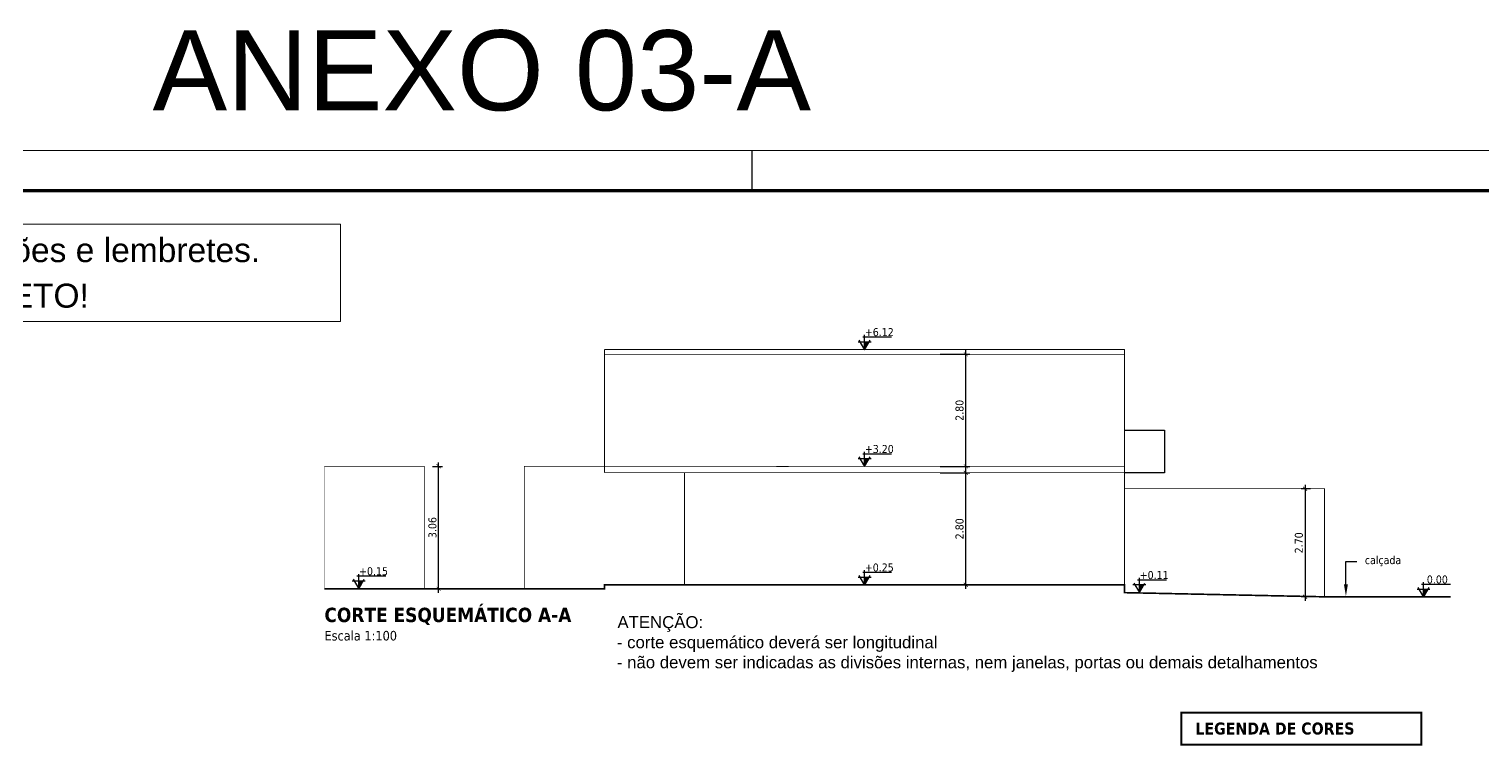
# Model space of a CAD drawing. Extents: x 1213.3 to 1311.5, y 1315.4 to 1359.8.
# Drawn here: x 1248.2 to 1284.55, y 1341.79 to 1359.78 of the extents above; entities that cross this region are included whole.
import ezdxf
from ezdxf import colors
from ezdxf.entities.mleader import LeaderData, LeaderLine
from ezdxf.enums import TextEntityAlignment as Align
from ezdxf.math import Vec2, Vec3

# ---------------------------------------------------------------- set-up
doc = ezdxf.new("R2010")
doc.units = 0
doc.layers.add('Observações - NÃO PLOTAR', color=200, linetype='Continuous', plot=False)
doc.styles.add('_arial decreto', font='arial.ttf')
doc.styles.add('_tahoma decreto', font='tahoma.ttf')
doc.dimstyles.new('100 COM LINHAS DECRETO', dxfattribs={"dimtxt": 0.2, "dimasz": 0.1, "dimexe": 0.1, "dimexo": 0.2, "dimgap": 0.05, "dimtad": 1, "dimzin": 4, "dimdsep": 46, "dimtxsty": '_tahoma decreto', "dimblk": 'ARCHTICK', "dimcen": 2, "dimdle": 0.1, "dimazin": 0, "dimtfac": 1, "dimtofl": 0, "dimtmove": 2, "dimatfit": 3, "dimldrblk": 'OPEN30', "dimfxl": 1, "dimtolj": 1, "dimtzin": 0, "dimarcsym": 0})

# ---------------------------------------------------------------- blocks, each defined once
blk = doc.blocks.new('_ArchTick')
at = {"color": 0, "linetype": 'ByBlock', "const_width": 0.15}
blk.add_lwpolyline([(-0.5, -0.5), (0.5, 0.5)], dxfattribs=at)
blk = doc.blocks.new('*D16')
at = {"color": 0, "lineweight": -2, "transparency": 16777216}
for p, q in [((1270.979, 1348.694), (1271.719, 1348.694)), ((1271.619, 1345.794), (1271.619, 1348.794)), ((1270.978, 1345.894), (1271.719, 1345.894))]:
    blk.add_line(p, q, dxfattribs=at)
at = {"layer": 'Defpoints', "color": 0, "transparency": 16777216}
for p in [(1270.779, 1348.694), (1271.619, 1348.694), (1270.778, 1345.894)]:
    blk.add_point(p, dxfattribs=at)
at = {"color": 0, "lineweight": -2, "transparency": 16777216, "xscale": 0.1, "yscale": 0.1, "zscale": 0.1}
for p, rotation in [((1271.619, 1348.694), 90), ((1271.619, 1345.894), 270)]:
    blk.add_blockref('_ArchTick', p, dxfattribs=dict(at, rotation=rotation))
at = {"color": 0, "transparency": 16777216, "insert": (1271.464, 1347.294), "char_height": 0.2, "attachment_point": 5, "rotation": 90, "style": '_tahoma decreto'}
blk.add_mtext('\\A1;2.80', dxfattribs=at)
blk = doc.blocks.new('_Open30')
at = {"color": 0, "linetype": 'ByBlock', "lineweight": -2}
for p, q in [((-1, 0.27), (0, 0)), ((0, 0), (-1, -0.27)), ((0, 0), (-1, 0))]:
    blk.add_line(p, q, dxfattribs=at)
blk = doc.blocks.new('*D17')
at = {"color": 0, "lineweight": -2, "transparency": 16777216}
for p, q in [((1270.979, 1351.654), (1271.719, 1351.654)), ((1271.619, 1348.754), (1271.619, 1351.754)), ((1270.979, 1348.854), (1271.719, 1348.854))]:
    blk.add_line(p, q, dxfattribs=at)
at = {"layer": 'Defpoints', "color": 0, "transparency": 16777216}
for p in [(1270.779, 1351.654), (1271.619, 1351.654), (1270.779, 1348.854)]:
    blk.add_point(p, dxfattribs=at)
at = {"color": 0, "lineweight": -2, "transparency": 16777216, "xscale": 0.1, "yscale": 0.1, "zscale": 0.1}
for p, rotation in [((1271.619, 1351.654), 90), ((1271.619, 1348.854), 270)]:
    blk.add_blockref('_ArchTick', p, dxfattribs=dict(at, rotation=rotation))
at = {"color": 0, "transparency": 16777216, "insert": (1271.464, 1350.254), "char_height": 0.2, "attachment_point": 5, "rotation": 90, "style": '_tahoma decreto'}
blk.add_mtext('\\A1;2.80', dxfattribs=at)
blk = doc.blocks.new('*D46')
at = {"color": 0, "lineweight": -2, "transparency": 16777216}
for p, q in [((1258.285, 1348.854), (1258.542, 1348.854)), ((1258.442, 1345.694), (1258.442, 1348.954)), ((1258.285, 1345.794), (1258.542, 1345.794))]:
    blk.add_line(p, q, dxfattribs=at)
at = {"layer": 'Defpoints', "color": 0, "transparency": 16777216}
for p in [(1258.085, 1348.854), (1258.442, 1348.854), (1258.085, 1345.794)]:
    blk.add_point(p, dxfattribs=at)
at = {"color": 0, "lineweight": -2, "transparency": 16777216, "xscale": 0.1, "yscale": 0.1, "zscale": 0.1}
for p, rotation in [((1258.442, 1348.854), 90), ((1258.442, 1345.794), 270)]:
    blk.add_blockref('_ArchTick', p, dxfattribs=dict(at, rotation=rotation))
at = {"color": 0, "transparency": 16777216, "insert": (1258.288, 1347.324), "char_height": 0.2, "attachment_point": 5, "rotation": 90, "style": '_tahoma decreto'}
blk.add_mtext('\\A1;3.06', dxfattribs=at)
blk = doc.blocks.new('*D18')
at = {"color": 0, "lineweight": -2, "transparency": 16777216}
for p, q in [((1280.238, 1348.294), (1280.001, 1348.294)), ((1280.101, 1348.394), (1280.101, 1345.494)), ((1280.388, 1345.594), (1280.001, 1345.594))]:
    blk.add_line(p, q, dxfattribs=at)
at = {"layer": 'Defpoints', "color": 0, "transparency": 16777216}
for p in [(1280.438, 1348.294), (1280.101, 1345.594), (1280.588, 1345.594)]:
    blk.add_point(p, dxfattribs=at)
at = {"color": 0, "lineweight": -2, "transparency": 16777216, "xscale": 0.1, "yscale": 0.1, "zscale": 0.1}
for p, rotation in [((1280.101, 1348.294), 90), ((1280.101, 1345.594), 270)]:
    blk.add_blockref('_ArchTick', p, dxfattribs=dict(at, rotation=rotation))
at = {"color": 0, "transparency": 16777216, "insert": (1279.946, 1346.944), "char_height": 0.2, "attachment_point": 5, "rotation": 90, "style": '_tahoma decreto'}
blk.add_mtext('\\A1;2.70', dxfattribs=at)
blk = doc.blocks.new('NÃO PLOTAR')
at = {"layer": 'Observações - NÃO PLOTAR', "color": 200, "linetype": 'Continuous', "lineweight": 0}
for p, q in [((1226.798, 1354.905), (1255.987, 1354.905)), ((1255.987, 1354.905), (1255.987, 1352.47)), ((1255.987, 1352.47), (1226.798, 1352.47))]:
    blk.add_line(p, q, dxfattribs=at)
at = {"layer": 'Observações - NÃO PLOTAR', "color": 200, "linetype": 'Continuous', "lineweight": 0, "style": '_arial decreto'}
for s, height, p in [('ATENÇÃO: textos em ROXO sao meramente orientações e lembretes. ', 0.6, (1227.664, 1353.957)), ('NÃO PODEM CONSTAR EM PROJETO!', 0.6, (1234.332, 1352.819)), ('ATENÇÃO: ', 0.3, (1262.912, 1344.811)), ('- corte esquemático deverá ser longitudinal', 0.3, (1262.898, 1344.309)), ('- não devem ser indicadas as divisões internas, nem janelas, portas ou demais detalhamentos', 0.3, (1262.898, 1343.809))]:
    blk.add_text(s, height=height, dxfattribs=at).set_placement(p)

msp = doc.modelspace()

# ---------------------------------------------------------------- hatches: boundary and pattern name
for points in [[(1269.2039, 1351.9683), (1269.0879, 1351.9683), (1269.0879, 1351.7683)], [(1269.2039, 1349.0483), (1269.0879, 1349.0483), (1269.0879, 1348.8483)], [(1256.5604, 1345.9942), (1256.4444, 1345.9942), (1256.4444, 1345.7942)], [(1269.2039, 1346.0883), (1269.0879, 1346.0883), (1269.0879, 1345.8883)], [(1276.074, 1345.8983), (1275.958, 1345.8983), (1275.958, 1345.6983)], [(1283.1767, 1345.7883), (1283.0607, 1345.7883), (1283.0607, 1345.5883)]]:
    msp.add_hatch(color=7).paths.add_polyline_path(points)

# ---------------------------------------------------------------- linework, layer by layer
at = {"color": 7}
for p, q in [((1266.271, 1356.7412), (1266.271, 1355.7412)), ((1268.9256, 1351.9683), (1269.2501, 1351.9683)), ((1269.0416, 1352.0906), (1269.7647, 1352.0906)), ((1269.0879, 1351.7683), (1269.0879, 1352.1368)), ((1268.9256, 1349.0483), (1269.2501, 1349.0483)), ((1269.0416, 1349.1706), (1269.7647, 1349.1706)), ((1269.0879, 1348.8483), (1269.0879, 1349.2168)), ((1256.3982, 1346.1165), (1257.1213, 1346.1165)), ((1256.4444, 1345.7942), (1256.4444, 1346.1627)), ((1269.0416, 1346.2106), (1269.7647, 1346.2106)), ((1269.0879, 1345.8883), (1269.0879, 1346.2568)), ((1256.2822, 1345.9942), (1256.6067, 1345.9942)), ((1268.9256, 1346.0883), (1269.2501, 1346.0883)), ((1275.7958, 1345.8983), (1276.1202, 1345.8983)), ((1275.9118, 1346.0206), (1276.6348, 1346.0206)), ((1275.958, 1345.6983), (1275.958, 1346.0668)), ((1282.8984, 1345.7883), (1283.2229, 1345.7883)), ((1283.0144, 1345.9106), (1283.7375, 1345.9106)), ((1283.0607, 1345.5883), (1283.0607, 1345.9568))]:
    msp.add_line(p, q, dxfattribs=at)
at = {"color": 7, "linetype": 'Continuous', "lineweight": 0}
for p, q in [((1267.0357, 1351.7742), (1266.8857, 1351.7742)), ((1267.0357, 1351.7742), (1267.1857, 1351.7742)), ((1267.0357, 1348.8542), (1266.8857, 1348.8542)), ((1267.0357, 1348.8542), (1267.1857, 1348.8542)), ((1280.5875, 1348.1942), (1280.5875, 1345.5942)), ((1267.0357, 1345.8942), (1266.8857, 1345.8942)), ((1283.5875, 1345.5942), (1283.4375, 1345.5942)), ((1283.5875, 1345.5942), (1283.7375, 1345.5942))]:
    msp.add_line(p, q, dxfattribs=at)
at = {"color": 7, "lineweight": 9}
msp.add_lwpolyline([(1304.771, 1347.7412), (1304.771, 1356.7412), (1215.771, 1356.7412)], dxfattribs=at)
at = {"color": 7, "lineweight": 9, "const_width": 0.08}
msp.add_lwpolyline([(1216.771, 1318.7412), (1302.271, 1318.7412), (1302.271, 1346.7412), (1302.271, 1346.7412), (1302.271, 1355.7412), (1216.771, 1355.7412), (1216.771, 1318.7412), (1216.771, 1318.7412)], dxfattribs=at)
at = {"color": 7}
for points in [[(1268.9487, 1352.0083), (1269.0879, 1351.7683), (1269.2271, 1352.0083)], [(1275.5875, 1349.7542), (1276.5875, 1349.7542), (1276.5875, 1348.8717)], [(1268.9487, 1349.0883), (1269.0879, 1348.8483), (1269.2271, 1349.0883)], [(1276.5875, 1348.8717), (1276.5875, 1348.6942), (1275.5875, 1348.6942)], [(1268.9487, 1346.1283), (1269.0879, 1345.8883), (1269.2271, 1346.1283)], [(1256.3052, 1346.0342), (1256.4444, 1345.7942), (1256.5836, 1346.0342)], [(1275.8188, 1345.9383), (1275.958, 1345.6983), (1276.0972, 1345.9383)], [(1282.9215, 1345.8283), (1283.0607, 1345.5883), (1283.1999, 1345.8283)]]:
    msp.add_lwpolyline(points, dxfattribs=at)
at = {"color": 7, "linetype": 'Continuous', "lineweight": 0, "const_width": 0.02}
for points in [[(1275.5875, 1351.7742), (1262.5882, 1351.7742)], [(1262.5882, 1351.7742), (1262.5883, 1348.6942)], [(1275.5875, 1351.6542), (1262.5882, 1351.6542)], [(1275.5875, 1345.8942), (1275.5875, 1351.7742)], [(1275.5875, 1348.8542), (1262.5882, 1348.8542)], [(1275.5875, 1348.6942), (1262.5882, 1348.6942)], [(1264.5881, 1345.894), (1264.5883, 1348.6942)], [(1280.5875, 1345.5942), (1280.5875, 1348.2942), (1275.5875, 1348.2942)]]:
    msp.add_lwpolyline(points, dxfattribs=at)
at = {"color": 7, "const_width": 0.01}
msp.add_lwpolyline([(1255.5875, 1348.8542), (1258.0846, 1348.8542), (1258.0846, 1345.7942), (1255.5875, 1345.7942)], close=True, dxfattribs=at)
at = {"color": 7}
for points, const_width in [([(1260.5846, 1345.7942), (1260.5846, 1348.8542), (1262.5882, 1348.8542)], 0.01), ([(1255.5875, 1345.7942), (1262.5882, 1345.7942), (1262.5882, 1345.8942), (1275.5875, 1345.8942), (1275.5875, 1345.6983), (1280.5875, 1345.5942), (1283.7375, 1345.5942)], 0.04)]:
    msp.add_lwpolyline(points, dxfattribs=dict(at, const_width=const_width))
at = {"color": 7, "lineweight": 9, "const_width": 0.05}
msp.add_lwpolyline([(1277.0089, 1341.9007), (1283.0089, 1341.9007), (1283.0089, 1342.7007), (1277.0089, 1342.7007)], close=True, dxfattribs=at)

# ---------------------------------------------------------------- block references
at = {"layer": 'Observações - NÃO PLOTAR', "ltscale": 2}
msp.add_blockref('NÃO PLOTAR', (0, 0), dxfattribs=at)

# ---------------------------------------------------------------- texts
at = {"ltscale": 2, "style": '_arial decreto'}
msp.add_text('ANEXO 03-A', height=2, dxfattribs=at).set_placement((1259.521, 1357.7489), align=Align.CENTER)
at = {"color": 7, "linetype": 'Continuous', "lineweight": 0, "style": '_tahoma decreto'}
for s, insert, char_height, attachment_point in [('\\pxql;+6.12', (1269.0962, 1352.1038), 0.2, 7), ('\\pxql;+3.20', (1269.0962, 1349.1838), 0.2, 7), ('\\pxql;+0.15', (1256.4528, 1346.1297), 0.2, 7), ('\\pxql;+0.25', (1269.0962, 1346.2238), 0.2, 7), ('\\pxql;+0.11', (1275.9664, 1346.0338), 0.2, 7), ('\\pxql; 0.00', (1283.0691, 1345.9238), 0.2, 7), ('{\\fTahoma|b1|i0|c0|p34;CORTE ESQUEMÁTICO A-A}', (1255.5875, 1344.8902), 0.36, 7), ('\\pxql;Escala 1:100', (1255.5875, 1344.4983), 0.24, 7), ('\\pxql;{\\fTahoma|b1|i0|c0|p34;LEGENDA DE CORES}', (1277.3589, 1342.3007), 0.3, 4)]:
    msp.add_mtext(s, dxfattribs=dict(at, insert=insert, char_height=char_height, attachment_point=attachment_point))

# ---------------------------------------------------------------- dimensions: what is measured, and where the dimension line sits
at = {"color": 7}
for base, p1, p2, picture, middle in [((1271.619, 1351.6542), (1270.7785, 1348.8542), (1270.7785, 1351.6542), '*D17', (1271.4644, 1350.2542)), ((1258.4418, 1348.8542), (1258.0846, 1345.7942), (1258.0846, 1348.8542), '*D46', (1258.2877, 1347.3242)), ((1271.619, 1348.6942), (1270.7784, 1345.894), (1270.7785, 1348.6942), '*D16', (1271.4644, 1347.2941)), ((1280.1006, 1345.5942), (1280.4375, 1348.2942), (1280.5875, 1345.5942), '*D18', (1279.9465, 1346.9442))]:
    dim = msp.add_linear_dim(base=base, p1=p1, p2=p2, angle=90, dimstyle='100 COM LINHAS DECRETO', dxfattribs=at)
    dim.commit()
    dim.dimension.update_dxf_attribs({"geometry": picture, "text_midpoint": middle})

# ---------------------------------------------------------------- leaders
ml = msp.add_multileader_mtext('Standard', dxfattribs=at)
ml.set_content('{\\fTahoma|b0|i0|c0|p34;calçada}', color=7, style='_arial decreto')
ml.set_leader_properties(linetype='ByLayer', lineweight=-1)
ml.build(insert=Vec2(0, 0))
ml.multileader.update_dxf_attribs({"text_left_attachment_type": 2, "text_right_attachment_type": 2, "text_top_attachment_type": 0, "text_bottom_attachment_type": 0, "dogleg_length": 0.1, "arrow_head_size": 0.3})
ctx = ml.context
ctx.base_point, ctx.char_height, ctx.arrow_head_size, ctx.landing_gap_size, ctx.plane_origin = Vec3(1281.3947, 1346.4781), 0.2, 0.3, 0.2, Vec3(1283.9284, 1343.8689)
ctx.left_attachment, ctx.right_attachment = 2, 2
notes = []
notes.append((ctx, [(0, (1, 1, 0), (1281.1213, 1346.4781), (1, 0), 0.2734, [(0, [(1281.1213, 1345.6071)], 256, [])])]))
ctx.mtext.insert, ctx.mtext.flow_direction = Vec3(1281.5947, 1346.611), 5
for ctx, leaders in notes:
    for number, flags, end, landing, length, lines in leaders:
        leader = LeaderData()
        leader.index, (leader.has_last_leader_line, leader.has_dogleg_vector, leader.attachment_direction) = number, flags
        leader.last_leader_point, leader.dogleg_vector, leader.dogleg_length = Vec3(end), Vec3(landing), length
        for number, points, colour, breaks in lines:
            line = LeaderLine()
            line.index, line.vertices, line.color, line.breaks = number, Vec3.list(points), colors.encode_raw_color(colour), breaks
            leader.lines.append(line)
        ctx.leaders.append(leader)

doc.saveas('drawing.dxf')
